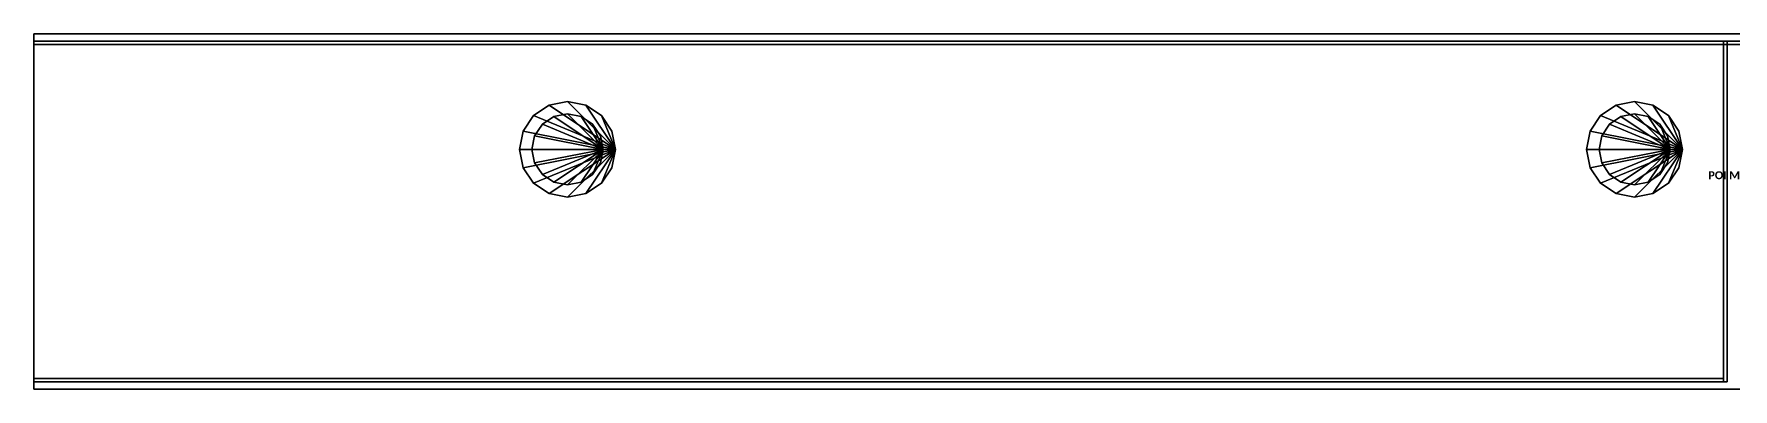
# Model space of a CAD drawing. Header units: metres. Extents: x -15 to 15, y -45.1 to 2.
# Drawn here: x -15 to -5.45, y 0 to 2 of the extents above; entities that cross this region are included whole.
import ezdxf
from ezdxf.enums import TextEntityAlignment as Align

# ---------------------------------------------------------------- set-up
doc = ezdxf.new("R2010")
doc.units = ezdxf.units.M
for name, color, linetype in [('EKP_POI_MODULLERI', 40, 'CONTINUOUS'), ('KORKULUK_KAPI', 4, 'CONTINUOUS'), ('MONTAJ_BORULARI', 2, 'CONTINUOUS'), ('ZEMIN_PLATFORM', 8, 'CONTINUOUS')]:
    doc.layers.add(name, color=color, linetype=linetype)
doc.styles.get("Standard").update_dxf_attribs({"font": 'calibrib.ttf'})

msp = doc.modelspace()

# ---------------------------------------------------------------- linework, layer by layer
at = {"layer": 'KORKULUK_KAPI'}
for p, q in [((-5.5, 1.96), (-15, 1.96)), ((-15, 1.96), (-15, 1.94)), ((-5.5, 1.96, 1.1), (-15, 1.96, 1.1)), ((-15, 1.96, 1.1), (-15, 1.94, 1.1)), ((-15, 1.96), (-15, 1.96, 1.1)), ((-15, 1.94), (-5.5, 1.94)), ((-15, 1.94, 1.1), (-5.5, 1.94, 1.1)), ((-15, 1.94), (-15, 1.94, 1.1)), ((-5.5, 1.94), (-5.5, 1.96)), ((-5.5, 1.94, 1.1), (-5.5, 1.96, 1.1)), ((-5.5, 1.96), (-5.5, 1.96, 1.1)), ((5.5, 1.96), (-5.5, 1.96)), ((-5.5, 1.96), (-5.5, 1.94)), ((5.5, 1.96, 1.7), (-5.5, 1.96, 1.7)), ((-5.5, 1.96, 1.7), (-5.5, 1.94, 1.7)), ((-5.5, 1.96), (-5.5, 1.96, 1.7)), ((-5.48, 1.96), (-5.5, 1.96)), ((-5.5, 1.96), (-5.5, 0.04)), ((-5.48, 1.96, 1.7), (-5.5, 1.96, 1.7)), ((-5.5, 1.96, 1.7), (-5.5, 0.04, 1.7)), ((-5.5, 1.96), (-5.5, 1.96, 1.7)), ((-5.5, 1.94), (-5.5, 1.94, 1.1)), ((-5.5, 1.94), (5.5, 1.94)), ((-5.5, 1.94, 1.7), (5.5, 1.94, 1.7)), ((-5.5, 1.94), (-5.5, 1.94, 1.7)), ((-5.48, 0.04), (-5.48, 1.96)), ((-5.48, 0.04, 1.7), (-5.48, 1.96, 1.7)), ((-5.48, 1.96), (-5.48, 1.96, 1.7)), ((-5.5, 0.06), (-15, 0.06)), ((-15, 0.06), (-15, 0.04)), ((-5.5, 0.06, 1.1), (-15, 0.06, 1.1)), ((-15, 0.06, 1.1), (-15, 0.04, 1.1)), ((-15, 0.06), (-15, 0.06, 1.1)), ((-15, 0.04), (-5.5, 0.04)), ((-15, 0.04, 1.1), (-5.5, 0.04, 1.1)), ((-15, 0.04), (-15, 0.04, 1.1)), ((-5.5, 0.04), (-5.5, 0.06)), ((-5.5, 0.04, 1.1), (-5.5, 0.06, 1.1)), ((-5.5, 0.06), (-5.5, 0.06, 1.1)), ((-5.5, 0.04), (-5.5, 0.04, 1.1)), ((-5.5, 0.04), (-5.48, 0.04)), ((-5.5, 0.04, 1.7), (-5.48, 0.04, 1.7)), ((-5.5, 0.04), (-5.5, 0.04, 1.7)), ((-5.48, 0.04), (-5.48, 0.04, 1.7))]:
    msp.add_line(p, q, dxfattribs=at)
for points in [[(-15, 1.94), (-5.5, 1.94), (-5.5, 1.96), (-15, 1.96)], [(-15, 1.94, 1.1), (-5.5, 1.94, 1.1), (-5.5, 1.96, 1.1), (-15, 1.96, 1.1)], [(-15, 1.96), (-5.5, 1.96), (-5.5, 1.96, 1.1), (-15, 1.96, 1.1)], [(-15, 1.94), (-15, 1.96), (-15, 1.96, 1.1), (-15, 1.94, 1.1)], [(-15, 1.94), (-5.5, 1.94), (-5.5, 1.94, 1.1), (-15, 1.94, 1.1)], [(-5.5, 1.94), (-5.5, 1.96), (-5.5, 1.96, 1.1), (-5.5, 1.94, 1.1)], [(-5.5, 1.94), (5.5, 1.94), (5.5, 1.96), (-5.5, 1.96)], [(-5.5, 1.94, 1.7), (5.5, 1.94, 1.7), (5.5, 1.96, 1.7), (-5.5, 1.96, 1.7)], [(-5.5, 1.96), (5.5, 1.96), (5.5, 1.96, 1.7), (-5.5, 1.96, 1.7)], [(-5.5, 1.94), (-5.5, 1.96), (-5.5, 1.96, 1.7), (-5.5, 1.94, 1.7)], [(-5.5, 0.04), (-5.48, 0.04), (-5.48, 1.96), (-5.5, 1.96)], [(-5.5, 0.04, 1.7), (-5.48, 0.04, 1.7), (-5.48, 1.96, 1.7), (-5.5, 1.96, 1.7)], [(-5.5, 1.96), (-5.48, 1.96), (-5.48, 1.96, 1.7), (-5.5, 1.96, 1.7)], [(-5.5, 0.04), (-5.5, 1.96), (-5.5, 1.96, 1.7), (-5.5, 0.04, 1.7)], [(-5.5, 1.94), (5.5, 1.94), (5.5, 1.94, 1.7), (-5.5, 1.94, 1.7)], [(-5.48, 0.04), (-5.48, 1.96), (-5.48, 1.96, 1.7), (-5.48, 0.04, 1.7)], [(-15, 0.04), (-5.5, 0.04), (-5.5, 0.06), (-15, 0.06)], [(-15, 0.04, 1.1), (-5.5, 0.04, 1.1), (-5.5, 0.06, 1.1), (-15, 0.06, 1.1)], [(-15, 0.06), (-5.5, 0.06), (-5.5, 0.06, 1.1), (-15, 0.06, 1.1)], [(-15, 0.04), (-15, 0.06), (-15, 0.06, 1.1), (-15, 0.04, 1.1)], [(-15, 0.04), (-5.5, 0.04), (-5.5, 0.04, 1.1), (-15, 0.04, 1.1)], [(-5.5, 0.04), (-5.5, 0.06), (-5.5, 0.06, 1.1), (-5.5, 0.04, 1.1)], [(-5.5, 0.04), (-5.48, 0.04), (-5.48, 0.04, 1.7), (-5.5, 0.04, 1.7)]]:
    msp.add_3dface(points, dxfattribs=at)
at = {"layer": 'MONTAJ_BORULARI'}
for p, q in [((-12.1909, 1.5409), (-12.2494, 1.4533)), ((-12.1909, 1.5409, 0.15), (-12.2494, 1.4533, 0.15)), ((-12.1909, 1.5409, 4.2), (-12.2494, 1.4533, 4.2)), ((-12.1909, 1.5409, 4.3), (-12.2494, 1.4533, 4.3)), ((-12.1033, 1.5994), (-12.1909, 1.5409)), ((-12.1033, 1.5994, 0.15), (-12.1909, 1.5409, 0.15)), ((-12.1033, 1.5994, 4.2), (-12.1909, 1.5409, 4.2)), ((-12.1033, 1.5994, 4.3), (-12.1909, 1.5409, 4.3)), ((-12.0765, 1.5348), (-12.1414, 1.4914)), ((-12.0765, 1.5348, 4.3), (-12.1414, 1.4914, 4.3)), ((-12, 1.62), (-12.1033, 1.5994)), ((-12, 1.62, 0.15), (-12.1033, 1.5994, 0.15)), ((-12, 1.62, 4.2), (-12.1033, 1.5994, 4.2)), ((-12, 1.62, 4.3), (-12.1033, 1.5994, 4.3)), ((-12, 1.55), (-12.0765, 1.5348)), ((-12, 1.55, 4.3), (-12.0765, 1.5348, 4.3)), ((-11.8967, 1.5994), (-12, 1.62)), ((-11.8967, 1.5994, 0.15), (-12, 1.62, 0.15)), ((-12, 1.62), (-12, 1.62, 0.15)), ((-11.8967, 1.5994, 4.2), (-12, 1.62, 4.2)), ((-11.8967, 1.5994, 4.3), (-12, 1.62, 4.3)), ((-12, 1.62, 4.2), (-12, 1.62, 4.3)), ((-11.9235, 1.5348), (-12, 1.55)), ((-11.9235, 1.5348, 4.3), (-12, 1.55, 4.3)), ((-12, 1.55), (-12, 1.55, 4.3)), ((-11.8586, 1.4914), (-11.9235, 1.5348)), ((-11.8586, 1.4914, 4.3), (-11.9235, 1.5348, 4.3)), ((-11.8091, 1.5409), (-11.8967, 1.5994)), ((-11.8091, 1.5409, 0.15), (-11.8967, 1.5994, 0.15)), ((-11.8091, 1.5409, 4.2), (-11.8967, 1.5994, 4.2)), ((-11.8091, 1.5409, 4.3), (-11.8967, 1.5994, 4.3)), ((-11.7506, 1.4533), (-11.8091, 1.5409)), ((-11.7506, 1.4533, 0.15), (-11.8091, 1.5409, 0.15)), ((-11.7506, 1.4533, 4.2), (-11.8091, 1.5409, 4.2)), ((-11.7506, 1.4533, 4.3), (-11.8091, 1.5409, 4.3)), ((-6.1909, 1.5409), (-6.2494, 1.4533)), ((-6.1909, 1.5409, 0.15), (-6.2494, 1.4533, 0.15)), ((-6.1909, 1.5409, 4.2), (-6.2494, 1.4533, 4.2)), ((-6.1909, 1.5409, 4.3), (-6.2494, 1.4533, 4.3)), ((-6.1033, 1.5994), (-6.1909, 1.5409)), ((-6.1033, 1.5994, 0.15), (-6.1909, 1.5409, 0.15)), ((-6.1033, 1.5994, 4.2), (-6.1909, 1.5409, 4.2)), ((-6.1033, 1.5994, 4.3), (-6.1909, 1.5409, 4.3)), ((-6.0765, 1.5348), (-6.1414, 1.4914)), ((-6.0765, 1.5348, 4.3), (-6.1414, 1.4914, 4.3)), ((-6, 1.62), (-6.1033, 1.5994)), ((-6, 1.62, 0.15), (-6.1033, 1.5994, 0.15)), ((-6, 1.62, 4.2), (-6.1033, 1.5994, 4.2)), ((-6, 1.62, 4.3), (-6.1033, 1.5994, 4.3)), ((-6, 1.55), (-6.0765, 1.5348)), ((-6, 1.55, 4.3), (-6.0765, 1.5348, 4.3)), ((-5.8967, 1.5994), (-6, 1.62)), ((-5.8967, 1.5994, 0.15), (-6, 1.62, 0.15)), ((-6, 1.62), (-6, 1.62, 0.15)), ((-5.8967, 1.5994, 4.2), (-6, 1.62, 4.2)), ((-5.8967, 1.5994, 4.3), (-6, 1.62, 4.3)), ((-6, 1.62, 4.2), (-6, 1.62, 4.3)), ((-5.9235, 1.5348), (-6, 1.55)), ((-5.9235, 1.5348, 4.3), (-6, 1.55, 4.3)), ((-6, 1.55), (-6, 1.55, 4.3)), ((-5.8586, 1.4914), (-5.9235, 1.5348)), ((-5.8586, 1.4914, 4.3), (-5.9235, 1.5348, 4.3)), ((-5.8091, 1.5409), (-5.8967, 1.5994)), ((-5.8091, 1.5409, 0.15), (-5.8967, 1.5994, 0.15)), ((-5.8091, 1.5409, 4.2), (-5.8967, 1.5994, 4.2)), ((-5.8091, 1.5409, 4.3), (-5.8967, 1.5994, 4.3)), ((-5.7506, 1.4533), (-5.8091, 1.5409)), ((-5.7506, 1.4533, 0.15), (-5.8091, 1.5409, 0.15)), ((-5.7506, 1.4533, 4.2), (-5.8091, 1.5409, 4.2)), ((-5.7506, 1.4533, 4.3), (-5.8091, 1.5409, 4.3)), ((-12.2494, 1.4533), (-12.27, 1.35)), ((-12.2494, 1.4533, 0.15), (-12.27, 1.35, 0.15)), ((-12.2494, 1.4533, 4.2), (-12.27, 1.35, 4.2)), ((-12.2494, 1.4533, 4.3), (-12.27, 1.35, 4.3)), ((-12.1414, 1.4914), (-12.1848, 1.4265)), ((-12.1414, 1.4914, 4.3), (-12.1848, 1.4265, 4.3)), ((-11.8152, 1.4265), (-11.8586, 1.4914)), ((-11.8152, 1.4265, 4.3), (-11.8586, 1.4914, 4.3)), ((-11.73, 1.35), (-11.7506, 1.4533)), ((-11.73, 1.35, 0.15), (-11.7506, 1.4533, 0.15)), ((-11.73, 1.35, 4.2), (-11.7506, 1.4533, 4.2)), ((-11.73, 1.35, 4.3), (-11.7506, 1.4533, 4.3)), ((-6.2494, 1.4533), (-6.27, 1.35)), ((-6.2494, 1.4533, 0.15), (-6.27, 1.35, 0.15)), ((-6.2494, 1.4533, 4.2), (-6.27, 1.35, 4.2)), ((-6.2494, 1.4533, 4.3), (-6.27, 1.35, 4.3)), ((-6.1414, 1.4914), (-6.1848, 1.4265)), ((-6.1414, 1.4914, 4.3), (-6.1848, 1.4265, 4.3)), ((-5.8152, 1.4265), (-5.8586, 1.4914)), ((-5.8152, 1.4265, 4.3), (-5.8586, 1.4914, 4.3)), ((-5.73, 1.35), (-5.7506, 1.4533)), ((-5.73, 1.35, 0.15), (-5.7506, 1.4533, 0.15)), ((-5.73, 1.35, 4.2), (-5.7506, 1.4533, 4.2)), ((-5.73, 1.35, 4.3), (-5.7506, 1.4533, 4.3)), ((-12.27, 1.35), (-12.2494, 1.2467)), ((-12.27, 1.35, 0.15), (-12.2494, 1.2467, 0.15)), ((-12.27, 1.35), (-12.27, 1.35, 0.15)), ((-12.27, 1.35, 4.2), (-12.2494, 1.2467, 4.2)), ((-12.27, 1.35, 4.3), (-12.2494, 1.2467, 4.3)), ((-12.27, 1.35, 4.2), (-12.27, 1.35, 4.3)), ((-12.1848, 1.4265), (-12.2, 1.35)), ((-12.1848, 1.4265, 4.3), (-12.2, 1.35, 4.3)), ((-12.2, 1.35), (-12.1848, 1.2735)), ((-12.2, 1.35, 4.3), (-12.1848, 1.2735, 4.3)), ((-12.2, 1.35), (-12.2, 1.35, 4.3)), ((-11.8, 1.35), (-11.8152, 1.4265)), ((-11.8, 1.35, 4.3), (-11.8152, 1.4265, 4.3)), ((-11.8152, 1.2735), (-11.8, 1.35)), ((-11.8152, 1.2735, 4.3), (-11.8, 1.35, 4.3)), ((-11.8, 1.35), (-11.8, 1.35, 4.3)), ((-11.7506, 1.2467), (-11.73, 1.35)), ((-11.7506, 1.2467, 0.15), (-11.73, 1.35, 0.15)), ((-11.7506, 1.2467, 4.2), (-11.73, 1.35, 4.2)), ((-11.7506, 1.2467, 4.3), (-11.73, 1.35, 4.3)), ((-11.73, 1.35), (-11.73, 1.35, 0.15)), ((-11.73, 1.35, 4.2), (-11.73, 1.35, 4.3)), ((-6.27, 1.35), (-6.2494, 1.2467)), ((-6.27, 1.35, 0.15), (-6.2494, 1.2467, 0.15)), ((-6.27, 1.35), (-6.27, 1.35, 0.15)), ((-6.27, 1.35, 4.2), (-6.2494, 1.2467, 4.2)), ((-6.27, 1.35, 4.3), (-6.2494, 1.2467, 4.3)), ((-6.27, 1.35, 4.2), (-6.27, 1.35, 4.3)), ((-6.1848, 1.4265), (-6.2, 1.35)), ((-6.1848, 1.4265, 4.3), (-6.2, 1.35, 4.3)), ((-6.2, 1.35), (-6.1848, 1.2735)), ((-6.2, 1.35, 4.3), (-6.1848, 1.2735, 4.3)), ((-6.2, 1.35), (-6.2, 1.35, 4.3)), ((-5.8, 1.35), (-5.8152, 1.4265)), ((-5.8, 1.35, 4.3), (-5.8152, 1.4265, 4.3)), ((-5.8152, 1.2735), (-5.8, 1.35)), ((-5.8152, 1.2735, 4.3), (-5.8, 1.35, 4.3)), ((-5.8, 1.35), (-5.8, 1.35, 4.3)), ((-5.7506, 1.2467), (-5.73, 1.35)), ((-5.7506, 1.2467, 0.15), (-5.73, 1.35, 0.15)), ((-5.7506, 1.2467, 4.2), (-5.73, 1.35, 4.2)), ((-5.7506, 1.2467, 4.3), (-5.73, 1.35, 4.3)), ((-5.73, 1.35), (-5.73, 1.35, 0.15)), ((-5.73, 1.35, 4.2), (-5.73, 1.35, 4.3)), ((-12.2494, 1.2467), (-12.1909, 1.1591)), ((-12.2494, 1.2467, 0.15), (-12.1909, 1.1591, 0.15)), ((-12.2494, 1.2467, 4.2), (-12.1909, 1.1591, 4.2)), ((-12.2494, 1.2467, 4.3), (-12.1909, 1.1591, 4.3)), ((-12.1848, 1.2735), (-12.1414, 1.2086)), ((-12.1848, 1.2735, 4.3), (-12.1414, 1.2086, 4.3)), ((-11.8586, 1.2086), (-11.8152, 1.2735)), ((-11.8586, 1.2086, 4.3), (-11.8152, 1.2735, 4.3)), ((-11.8091, 1.1591), (-11.7506, 1.2467)), ((-11.8091, 1.1591, 0.15), (-11.7506, 1.2467, 0.15)), ((-11.8091, 1.1591, 4.2), (-11.7506, 1.2467, 4.2)), ((-11.8091, 1.1591, 4.3), (-11.7506, 1.2467, 4.3)), ((-6.2494, 1.2467), (-6.1909, 1.1591)), ((-6.2494, 1.2467, 0.15), (-6.1909, 1.1591, 0.15)), ((-6.2494, 1.2467, 4.2), (-6.1909, 1.1591, 4.2)), ((-6.2494, 1.2467, 4.3), (-6.1909, 1.1591, 4.3)), ((-6.1848, 1.2735), (-6.1414, 1.2086)), ((-6.1848, 1.2735, 4.3), (-6.1414, 1.2086, 4.3)), ((-5.8586, 1.2086), (-5.8152, 1.2735)), ((-5.8586, 1.2086, 4.3), (-5.8152, 1.2735, 4.3)), ((-5.8091, 1.1591), (-5.7506, 1.2467)), ((-5.8091, 1.1591, 0.15), (-5.7506, 1.2467, 0.15)), ((-5.8091, 1.1591, 4.2), (-5.7506, 1.2467, 4.2)), ((-5.8091, 1.1591, 4.3), (-5.7506, 1.2467, 4.3)), ((-12.1909, 1.1591), (-12.1033, 1.1006)), ((-12.1909, 1.1591, 0.15), (-12.1033, 1.1006, 0.15)), ((-12.1909, 1.1591, 4.2), (-12.1033, 1.1006, 4.2)), ((-12.1909, 1.1591, 4.3), (-12.1033, 1.1006, 4.3)), ((-12.1414, 1.2086), (-12.0765, 1.1652)), ((-12.1414, 1.2086, 4.3), (-12.0765, 1.1652, 4.3)), ((-12.0765, 1.1652), (-12, 1.15)), ((-12.0765, 1.1652, 4.3), (-12, 1.15, 4.3)), ((-12, 1.15), (-11.9235, 1.1652)), ((-12, 1.15, 4.3), (-11.9235, 1.1652, 4.3)), ((-12, 1.15), (-12, 1.15, 4.3)), ((-11.9235, 1.1652), (-11.8586, 1.2086)), ((-11.9235, 1.1652, 4.3), (-11.8586, 1.2086, 4.3)), ((-11.8967, 1.1006), (-11.8091, 1.1591)), ((-11.8967, 1.1006, 0.15), (-11.8091, 1.1591, 0.15)), ((-11.8967, 1.1006, 4.2), (-11.8091, 1.1591, 4.2)), ((-11.8967, 1.1006, 4.3), (-11.8091, 1.1591, 4.3)), ((-6.1909, 1.1591), (-6.1033, 1.1006)), ((-6.1909, 1.1591, 0.15), (-6.1033, 1.1006, 0.15)), ((-6.1909, 1.1591, 4.2), (-6.1033, 1.1006, 4.2)), ((-6.1909, 1.1591, 4.3), (-6.1033, 1.1006, 4.3)), ((-6.1414, 1.2086), (-6.0765, 1.1652)), ((-6.1414, 1.2086, 4.3), (-6.0765, 1.1652, 4.3)), ((-6.0765, 1.1652), (-6, 1.15)), ((-6.0765, 1.1652, 4.3), (-6, 1.15, 4.3)), ((-6, 1.15), (-5.9235, 1.1652)), ((-6, 1.15, 4.3), (-5.9235, 1.1652, 4.3)), ((-6, 1.15), (-6, 1.15, 4.3)), ((-5.9235, 1.1652), (-5.8586, 1.2086)), ((-5.9235, 1.1652, 4.3), (-5.8586, 1.2086, 4.3)), ((-5.8967, 1.1006), (-5.8091, 1.1591)), ((-5.8967, 1.1006, 0.15), (-5.8091, 1.1591, 0.15)), ((-5.8967, 1.1006, 4.2), (-5.8091, 1.1591, 4.2)), ((-5.8967, 1.1006, 4.3), (-5.8091, 1.1591, 4.3)), ((-12.1033, 1.1006), (-12, 1.08)), ((-12.1033, 1.1006, 0.15), (-12, 1.08, 0.15)), ((-12.1033, 1.1006, 4.2), (-12, 1.08, 4.2)), ((-12.1033, 1.1006, 4.3), (-12, 1.08, 4.3)), ((-12, 1.08), (-11.8967, 1.1006)), ((-12, 1.08, 0.15), (-11.8967, 1.1006, 0.15)), ((-12, 1.08, 4.2), (-11.8967, 1.1006, 4.2)), ((-12, 1.08, 4.3), (-11.8967, 1.1006, 4.3)), ((-12, 1.08), (-12, 1.08, 0.15)), ((-12, 1.08, 4.2), (-12, 1.08, 4.3)), ((-6.1033, 1.1006), (-6, 1.08)), ((-6.1033, 1.1006, 0.15), (-6, 1.08, 0.15)), ((-6.1033, 1.1006, 4.2), (-6, 1.08, 4.2)), ((-6.1033, 1.1006, 4.3), (-6, 1.08, 4.3)), ((-6, 1.08), (-5.8967, 1.1006)), ((-6, 1.08, 0.15), (-5.8967, 1.1006, 0.15)), ((-6, 1.08, 4.2), (-5.8967, 1.1006, 4.2)), ((-6, 1.08, 4.3), (-5.8967, 1.1006, 4.3)), ((-6, 1.08), (-6, 1.08, 0.15)), ((-6, 1.08, 4.2), (-6, 1.08, 4.3))]:
    msp.add_line(p, q, dxfattribs=at)
for points in [[(-12.1909, 1.5409), (-12.2494, 1.4533), (-12.2494, 1.4533, 0.15), (-12.1909, 1.5409, 0.15)], [(-11.73, 1.35), (-12.1909, 1.5409), (-12.2494, 1.4533)], [(-11.73, 1.35, 0.15), (-12.1909, 1.5409, 0.15), (-12.2494, 1.4533, 0.15)], [(-12.1909, 1.5409, 4.2), (-12.2494, 1.4533, 4.2), (-12.2494, 1.4533, 4.3), (-12.1909, 1.5409, 4.3)], [(-11.73, 1.35, 4.2), (-12.1909, 1.5409, 4.2), (-12.2494, 1.4533, 4.2)], [(-11.73, 1.35, 4.3), (-12.1909, 1.5409, 4.3), (-12.2494, 1.4533, 4.3)], [(-12.1033, 1.5994), (-12.1909, 1.5409), (-12.1909, 1.5409, 0.15), (-12.1033, 1.5994, 0.15)], [(-11.73, 1.35), (-12.1033, 1.5994), (-12.1909, 1.5409)], [(-11.73, 1.35, 0.15), (-12.1033, 1.5994, 0.15), (-12.1909, 1.5409, 0.15)], [(-12.1033, 1.5994, 4.2), (-12.1909, 1.5409, 4.2), (-12.1909, 1.5409, 4.3), (-12.1033, 1.5994, 4.3)], [(-11.73, 1.35, 4.2), (-12.1033, 1.5994, 4.2), (-12.1909, 1.5409, 4.2)], [(-11.73, 1.35, 4.3), (-12.1033, 1.5994, 4.3), (-12.1909, 1.5409, 4.3)], [(-12.0765, 1.5348), (-12.1414, 1.4914), (-12.1414, 1.4914, 4.3), (-12.0765, 1.5348, 4.3)], [(-11.8, 1.35), (-12.0765, 1.5348), (-12.1414, 1.4914)], [(-11.8, 1.35, 4.3), (-12.0765, 1.5348, 4.3), (-12.1414, 1.4914, 4.3)], [(-12, 1.62), (-12.1033, 1.5994), (-12.1033, 1.5994, 0.15), (-12, 1.62, 0.15)], [(-11.73, 1.35), (-12, 1.62), (-12.1033, 1.5994)], [(-11.73, 1.35, 0.15), (-12, 1.62, 0.15), (-12.1033, 1.5994, 0.15)], [(-12, 1.62, 4.2), (-12.1033, 1.5994, 4.2), (-12.1033, 1.5994, 4.3), (-12, 1.62, 4.3)], [(-11.73, 1.35, 4.2), (-12, 1.62, 4.2), (-12.1033, 1.5994, 4.2)], [(-11.73, 1.35, 4.3), (-12, 1.62, 4.3), (-12.1033, 1.5994, 4.3)], [(-12, 1.55), (-12.0765, 1.5348), (-12.0765, 1.5348, 4.3), (-12, 1.55, 4.3)], [(-11.8, 1.35), (-12, 1.55), (-12.0765, 1.5348)], [(-11.8, 1.35, 4.3), (-12, 1.55, 4.3), (-12.0765, 1.5348, 4.3)], [(-11.8967, 1.5994), (-12, 1.62), (-12, 1.62, 0.15), (-11.8967, 1.5994, 0.15)], [(-11.73, 1.35), (-11.8967, 1.5994), (-12, 1.62)], [(-11.73, 1.35, 0.15), (-11.8967, 1.5994, 0.15), (-12, 1.62, 0.15)], [(-11.8967, 1.5994, 4.2), (-12, 1.62, 4.2), (-12, 1.62, 4.3), (-11.8967, 1.5994, 4.3)], [(-11.73, 1.35, 4.2), (-11.8967, 1.5994, 4.2), (-12, 1.62, 4.2)], [(-11.73, 1.35, 4.3), (-11.8967, 1.5994, 4.3), (-12, 1.62, 4.3)], [(-11.9235, 1.5348), (-12, 1.55), (-12, 1.55, 4.3), (-11.9235, 1.5348, 4.3)], [(-11.8, 1.35), (-11.9235, 1.5348), (-12, 1.55)], [(-11.8, 1.35, 4.3), (-11.9235, 1.5348, 4.3), (-12, 1.55, 4.3)], [(-11.8586, 1.4914), (-11.9235, 1.5348), (-11.9235, 1.5348, 4.3), (-11.8586, 1.4914, 4.3)], [(-11.8, 1.35), (-11.8586, 1.4914), (-11.9235, 1.5348)], [(-11.8, 1.35, 4.3), (-11.8586, 1.4914, 4.3), (-11.9235, 1.5348, 4.3)], [(-11.8091, 1.5409), (-11.8967, 1.5994), (-11.8967, 1.5994, 0.15), (-11.8091, 1.5409, 0.15)], [(-11.73, 1.35), (-11.8091, 1.5409), (-11.8967, 1.5994)], [(-11.73, 1.35, 0.15), (-11.8091, 1.5409, 0.15), (-11.8967, 1.5994, 0.15)], [(-11.8091, 1.5409, 4.2), (-11.8967, 1.5994, 4.2), (-11.8967, 1.5994, 4.3), (-11.8091, 1.5409, 4.3)], [(-11.73, 1.35, 4.2), (-11.8091, 1.5409, 4.2), (-11.8967, 1.5994, 4.2)], [(-11.73, 1.35, 4.3), (-11.8091, 1.5409, 4.3), (-11.8967, 1.5994, 4.3)], [(-11.7506, 1.4533), (-11.8091, 1.5409), (-11.8091, 1.5409, 0.15), (-11.7506, 1.4533, 0.15)], [(-11.73, 1.35), (-11.7506, 1.4533), (-11.8091, 1.5409)], [(-11.73, 1.35, 0.15), (-11.7506, 1.4533, 0.15), (-11.8091, 1.5409, 0.15)], [(-11.7506, 1.4533, 4.2), (-11.8091, 1.5409, 4.2), (-11.8091, 1.5409, 4.3), (-11.7506, 1.4533, 4.3)], [(-11.73, 1.35, 4.2), (-11.7506, 1.4533, 4.2), (-11.8091, 1.5409, 4.2)], [(-11.73, 1.35, 4.3), (-11.7506, 1.4533, 4.3), (-11.8091, 1.5409, 4.3)], [(-6.1909, 1.5409), (-6.2494, 1.4533), (-6.2494, 1.4533, 0.15), (-6.1909, 1.5409, 0.15)], [(-5.73, 1.35), (-6.1909, 1.5409), (-6.2494, 1.4533)], [(-5.73, 1.35, 0.15), (-6.1909, 1.5409, 0.15), (-6.2494, 1.4533, 0.15)], [(-6.1909, 1.5409, 4.2), (-6.2494, 1.4533, 4.2), (-6.2494, 1.4533, 4.3), (-6.1909, 1.5409, 4.3)], [(-5.73, 1.35, 4.2), (-6.1909, 1.5409, 4.2), (-6.2494, 1.4533, 4.2)], [(-5.73, 1.35, 4.3), (-6.1909, 1.5409, 4.3), (-6.2494, 1.4533, 4.3)], [(-6.1033, 1.5994), (-6.1909, 1.5409), (-6.1909, 1.5409, 0.15), (-6.1033, 1.5994, 0.15)], [(-5.73, 1.35), (-6.1033, 1.5994), (-6.1909, 1.5409)], [(-5.73, 1.35, 0.15), (-6.1033, 1.5994, 0.15), (-6.1909, 1.5409, 0.15)], [(-6.1033, 1.5994, 4.2), (-6.1909, 1.5409, 4.2), (-6.1909, 1.5409, 4.3), (-6.1033, 1.5994, 4.3)], [(-5.73, 1.35, 4.2), (-6.1033, 1.5994, 4.2), (-6.1909, 1.5409, 4.2)], [(-5.73, 1.35, 4.3), (-6.1033, 1.5994, 4.3), (-6.1909, 1.5409, 4.3)], [(-6.0765, 1.5348), (-6.1414, 1.4914), (-6.1414, 1.4914, 4.3), (-6.0765, 1.5348, 4.3)], [(-5.8, 1.35), (-6.0765, 1.5348), (-6.1414, 1.4914)], [(-5.8, 1.35, 4.3), (-6.0765, 1.5348, 4.3), (-6.1414, 1.4914, 4.3)], [(-6, 1.62), (-6.1033, 1.5994), (-6.1033, 1.5994, 0.15), (-6, 1.62, 0.15)], [(-5.73, 1.35), (-6, 1.62), (-6.1033, 1.5994)], [(-5.73, 1.35, 0.15), (-6, 1.62, 0.15), (-6.1033, 1.5994, 0.15)], [(-6, 1.62, 4.2), (-6.1033, 1.5994, 4.2), (-6.1033, 1.5994, 4.3), (-6, 1.62, 4.3)], [(-5.73, 1.35, 4.2), (-6, 1.62, 4.2), (-6.1033, 1.5994, 4.2)], [(-5.73, 1.35, 4.3), (-6, 1.62, 4.3), (-6.1033, 1.5994, 4.3)], [(-6, 1.55), (-6.0765, 1.5348), (-6.0765, 1.5348, 4.3), (-6, 1.55, 4.3)], [(-5.8, 1.35), (-6, 1.55), (-6.0765, 1.5348)], [(-5.8, 1.35, 4.3), (-6, 1.55, 4.3), (-6.0765, 1.5348, 4.3)], [(-5.8967, 1.5994), (-6, 1.62), (-6, 1.62, 0.15), (-5.8967, 1.5994, 0.15)], [(-5.73, 1.35), (-5.8967, 1.5994), (-6, 1.62)], [(-5.73, 1.35, 0.15), (-5.8967, 1.5994, 0.15), (-6, 1.62, 0.15)], [(-5.8967, 1.5994, 4.2), (-6, 1.62, 4.2), (-6, 1.62, 4.3), (-5.8967, 1.5994, 4.3)], [(-5.73, 1.35, 4.2), (-5.8967, 1.5994, 4.2), (-6, 1.62, 4.2)], [(-5.73, 1.35, 4.3), (-5.8967, 1.5994, 4.3), (-6, 1.62, 4.3)], [(-5.9235, 1.5348), (-6, 1.55), (-6, 1.55, 4.3), (-5.9235, 1.5348, 4.3)], [(-5.8, 1.35), (-5.9235, 1.5348), (-6, 1.55)], [(-5.8, 1.35, 4.3), (-5.9235, 1.5348, 4.3), (-6, 1.55, 4.3)], [(-5.8586, 1.4914), (-5.9235, 1.5348), (-5.9235, 1.5348, 4.3), (-5.8586, 1.4914, 4.3)], [(-5.8, 1.35), (-5.8586, 1.4914), (-5.9235, 1.5348)], [(-5.8, 1.35, 4.3), (-5.8586, 1.4914, 4.3), (-5.9235, 1.5348, 4.3)], [(-5.8091, 1.5409), (-5.8967, 1.5994), (-5.8967, 1.5994, 0.15), (-5.8091, 1.5409, 0.15)], [(-5.73, 1.35), (-5.8091, 1.5409), (-5.8967, 1.5994)], [(-5.73, 1.35, 0.15), (-5.8091, 1.5409, 0.15), (-5.8967, 1.5994, 0.15)], [(-5.8091, 1.5409, 4.2), (-5.8967, 1.5994, 4.2), (-5.8967, 1.5994, 4.3), (-5.8091, 1.5409, 4.3)], [(-5.73, 1.35, 4.2), (-5.8091, 1.5409, 4.2), (-5.8967, 1.5994, 4.2)], [(-5.73, 1.35, 4.3), (-5.8091, 1.5409, 4.3), (-5.8967, 1.5994, 4.3)], [(-5.7506, 1.4533), (-5.8091, 1.5409), (-5.8091, 1.5409, 0.15), (-5.7506, 1.4533, 0.15)], [(-5.73, 1.35), (-5.7506, 1.4533), (-5.8091, 1.5409)], [(-5.73, 1.35, 0.15), (-5.7506, 1.4533, 0.15), (-5.8091, 1.5409, 0.15)], [(-5.7506, 1.4533, 4.2), (-5.8091, 1.5409, 4.2), (-5.8091, 1.5409, 4.3), (-5.7506, 1.4533, 4.3)], [(-5.73, 1.35, 4.2), (-5.7506, 1.4533, 4.2), (-5.8091, 1.5409, 4.2)], [(-5.73, 1.35, 4.3), (-5.7506, 1.4533, 4.3), (-5.8091, 1.5409, 4.3)], [(-12.2494, 1.4533), (-12.27, 1.35), (-12.27, 1.35, 0.15), (-12.2494, 1.4533, 0.15)], [(-11.73, 1.35), (-12.2494, 1.4533), (-12.27, 1.35)], [(-11.73, 1.35, 0.15), (-12.2494, 1.4533, 0.15), (-12.27, 1.35, 0.15)], [(-12.2494, 1.4533, 4.2), (-12.27, 1.35, 4.2), (-12.27, 1.35, 4.3), (-12.2494, 1.4533, 4.3)], [(-11.73, 1.35, 4.2), (-12.2494, 1.4533, 4.2), (-12.27, 1.35, 4.2)], [(-11.73, 1.35, 4.3), (-12.2494, 1.4533, 4.3), (-12.27, 1.35, 4.3)], [(-12.1414, 1.4914), (-12.1848, 1.4265), (-12.1848, 1.4265, 4.3), (-12.1414, 1.4914, 4.3)], [(-11.8, 1.35), (-12.1414, 1.4914), (-12.1848, 1.4265)], [(-11.8, 1.35, 4.3), (-12.1414, 1.4914, 4.3), (-12.1848, 1.4265, 4.3)], [(-11.8152, 1.4265), (-11.8586, 1.4914), (-11.8586, 1.4914, 4.3), (-11.8152, 1.4265, 4.3)], [(-11.8, 1.35), (-11.8152, 1.4265), (-11.8586, 1.4914)], [(-11.8, 1.35, 4.3), (-11.8152, 1.4265, 4.3), (-11.8586, 1.4914, 4.3)], [(-11.73, 1.35), (-11.7506, 1.4533), (-11.7506, 1.4533, 0.15), (-11.73, 1.35, 0.15)], [(-11.73, 1.35, 4.2), (-11.7506, 1.4533, 4.2), (-11.7506, 1.4533, 4.3), (-11.73, 1.35, 4.3)], [(-6.2494, 1.4533), (-6.27, 1.35), (-6.27, 1.35, 0.15), (-6.2494, 1.4533, 0.15)], [(-5.73, 1.35), (-6.2494, 1.4533), (-6.27, 1.35)], [(-5.73, 1.35, 0.15), (-6.2494, 1.4533, 0.15), (-6.27, 1.35, 0.15)], [(-6.2494, 1.4533, 4.2), (-6.27, 1.35, 4.2), (-6.27, 1.35, 4.3), (-6.2494, 1.4533, 4.3)], [(-5.73, 1.35, 4.2), (-6.2494, 1.4533, 4.2), (-6.27, 1.35, 4.2)], [(-5.73, 1.35, 4.3), (-6.2494, 1.4533, 4.3), (-6.27, 1.35, 4.3)], [(-6.1414, 1.4914), (-6.1848, 1.4265), (-6.1848, 1.4265, 4.3), (-6.1414, 1.4914, 4.3)], [(-5.8, 1.35), (-6.1414, 1.4914), (-6.1848, 1.4265)], [(-5.8, 1.35, 4.3), (-6.1414, 1.4914, 4.3), (-6.1848, 1.4265, 4.3)], [(-5.8152, 1.4265), (-5.8586, 1.4914), (-5.8586, 1.4914, 4.3), (-5.8152, 1.4265, 4.3)], [(-5.8, 1.35), (-5.8152, 1.4265), (-5.8586, 1.4914)], [(-5.8, 1.35, 4.3), (-5.8152, 1.4265, 4.3), (-5.8586, 1.4914, 4.3)], [(-5.73, 1.35), (-5.7506, 1.4533), (-5.7506, 1.4533, 0.15), (-5.73, 1.35, 0.15)], [(-5.73, 1.35, 4.2), (-5.7506, 1.4533, 4.2), (-5.7506, 1.4533, 4.3), (-5.73, 1.35, 4.3)], [(-12.27, 1.35), (-12.2494, 1.2467), (-12.2494, 1.2467, 0.15), (-12.27, 1.35, 0.15)], [(-11.73, 1.35), (-12.27, 1.35), (-12.2494, 1.2467)], [(-11.73, 1.35, 0.15), (-12.27, 1.35, 0.15), (-12.2494, 1.2467, 0.15)], [(-12.27, 1.35, 4.2), (-12.2494, 1.2467, 4.2), (-12.2494, 1.2467, 4.3), (-12.27, 1.35, 4.3)], [(-11.73, 1.35, 4.2), (-12.27, 1.35, 4.2), (-12.2494, 1.2467, 4.2)], [(-11.73, 1.35, 4.3), (-12.27, 1.35, 4.3), (-12.2494, 1.2467, 4.3)], [(-11.73, 1.35), (-12.2494, 1.2467), (-12.1909, 1.1591)], [(-11.73, 1.35, 0.15), (-12.2494, 1.2467, 0.15), (-12.1909, 1.1591, 0.15)], [(-11.73, 1.35, 4.2), (-12.2494, 1.2467, 4.2), (-12.1909, 1.1591, 4.2)], [(-11.73, 1.35, 4.3), (-12.2494, 1.2467, 4.3), (-12.1909, 1.1591, 4.3)], [(-12.1848, 1.4265), (-12.2, 1.35), (-12.2, 1.35, 4.3), (-12.1848, 1.4265, 4.3)], [(-11.8, 1.35), (-12.1848, 1.4265), (-12.2, 1.35)], [(-11.8, 1.35, 4.3), (-12.1848, 1.4265, 4.3), (-12.2, 1.35, 4.3)], [(-12.2, 1.35), (-12.1848, 1.2735), (-12.1848, 1.2735, 4.3), (-12.2, 1.35, 4.3)], [(-11.8, 1.35), (-12.2, 1.35), (-12.1848, 1.2735)], [(-11.8, 1.35, 4.3), (-12.2, 1.35, 4.3), (-12.1848, 1.2735, 4.3)], [(-11.73, 1.35), (-12.1909, 1.1591), (-12.1033, 1.1006)], [(-11.73, 1.35, 0.15), (-12.1909, 1.1591, 0.15), (-12.1033, 1.1006, 0.15)], [(-11.73, 1.35, 4.2), (-12.1909, 1.1591, 4.2), (-12.1033, 1.1006, 4.2)], [(-11.73, 1.35, 4.3), (-12.1909, 1.1591, 4.3), (-12.1033, 1.1006, 4.3)], [(-11.8, 1.35), (-12.1848, 1.2735), (-12.1414, 1.2086)], [(-11.8, 1.35, 4.3), (-12.1848, 1.2735, 4.3), (-12.1414, 1.2086, 4.3)], [(-11.8, 1.35), (-12.1414, 1.2086), (-12.0765, 1.1652)], [(-11.8, 1.35, 4.3), (-12.1414, 1.2086, 4.3), (-12.0765, 1.1652, 4.3)], [(-11.73, 1.35), (-12.1033, 1.1006), (-12, 1.08)], [(-11.73, 1.35, 0.15), (-12.1033, 1.1006, 0.15), (-12, 1.08, 0.15)], [(-11.73, 1.35, 4.2), (-12.1033, 1.1006, 4.2), (-12, 1.08, 4.2)], [(-11.73, 1.35, 4.3), (-12.1033, 1.1006, 4.3), (-12, 1.08, 4.3)], [(-11.8, 1.35), (-12.0765, 1.1652), (-12, 1.15)], [(-11.8, 1.35, 4.3), (-12.0765, 1.1652, 4.3), (-12, 1.15, 4.3)], [(-11.8, 1.35), (-12, 1.15), (-11.9235, 1.1652)], [(-11.8, 1.35, 4.3), (-12, 1.15, 4.3), (-11.9235, 1.1652, 4.3)], [(-11.73, 1.35), (-12, 1.08), (-11.8967, 1.1006)], [(-11.73, 1.35, 0.15), (-12, 1.08, 0.15), (-11.8967, 1.1006, 0.15)], [(-11.73, 1.35, 4.2), (-12, 1.08, 4.2), (-11.8967, 1.1006, 4.2)], [(-11.73, 1.35, 4.3), (-12, 1.08, 4.3), (-11.8967, 1.1006, 4.3)], [(-11.8, 1.35), (-11.9235, 1.1652), (-11.8586, 1.2086)], [(-11.8, 1.35, 4.3), (-11.9235, 1.1652, 4.3), (-11.8586, 1.2086, 4.3)], [(-11.73, 1.35), (-11.8967, 1.1006), (-11.8091, 1.1591)], [(-11.73, 1.35, 0.15), (-11.8967, 1.1006, 0.15), (-11.8091, 1.1591, 0.15)], [(-11.73, 1.35, 4.2), (-11.8967, 1.1006, 4.2), (-11.8091, 1.1591, 4.2)], [(-11.73, 1.35, 4.3), (-11.8967, 1.1006, 4.3), (-11.8091, 1.1591, 4.3)], [(-11.8, 1.35), (-11.8586, 1.2086), (-11.8152, 1.2735)], [(-11.8, 1.35, 4.3), (-11.8586, 1.2086, 4.3), (-11.8152, 1.2735, 4.3)], [(-11.8, 1.35), (-11.8152, 1.4265), (-11.8152, 1.4265, 4.3), (-11.8, 1.35, 4.3)], [(-11.8152, 1.2735), (-11.8, 1.35), (-11.8, 1.35, 4.3), (-11.8152, 1.2735, 4.3)], [(-11.73, 1.35), (-11.8091, 1.1591), (-11.7506, 1.2467)], [(-11.73, 1.35, 0.15), (-11.8091, 1.1591, 0.15), (-11.7506, 1.2467, 0.15)], [(-11.73, 1.35, 4.2), (-11.8091, 1.1591, 4.2), (-11.7506, 1.2467, 4.2)], [(-11.73, 1.35, 4.3), (-11.8091, 1.1591, 4.3), (-11.7506, 1.2467, 4.3)], [(-11.7506, 1.2467), (-11.73, 1.35), (-11.73, 1.35, 0.15), (-11.7506, 1.2467, 0.15)], [(-11.7506, 1.2467, 4.2), (-11.73, 1.35, 4.2), (-11.73, 1.35, 4.3), (-11.7506, 1.2467, 4.3)], [(-6.27, 1.35), (-6.2494, 1.2467), (-6.2494, 1.2467, 0.15), (-6.27, 1.35, 0.15)], [(-5.73, 1.35), (-6.27, 1.35), (-6.2494, 1.2467)], [(-5.73, 1.35, 0.15), (-6.27, 1.35, 0.15), (-6.2494, 1.2467, 0.15)], [(-6.27, 1.35, 4.2), (-6.2494, 1.2467, 4.2), (-6.2494, 1.2467, 4.3), (-6.27, 1.35, 4.3)], [(-5.73, 1.35, 4.2), (-6.27, 1.35, 4.2), (-6.2494, 1.2467, 4.2)], [(-5.73, 1.35, 4.3), (-6.27, 1.35, 4.3), (-6.2494, 1.2467, 4.3)], [(-5.73, 1.35), (-6.2494, 1.2467), (-6.1909, 1.1591)], [(-5.73, 1.35, 0.15), (-6.2494, 1.2467, 0.15), (-6.1909, 1.1591, 0.15)], [(-5.73, 1.35, 4.2), (-6.2494, 1.2467, 4.2), (-6.1909, 1.1591, 4.2)], [(-5.73, 1.35, 4.3), (-6.2494, 1.2467, 4.3), (-6.1909, 1.1591, 4.3)], [(-6.1848, 1.4265), (-6.2, 1.35), (-6.2, 1.35, 4.3), (-6.1848, 1.4265, 4.3)], [(-5.8, 1.35), (-6.1848, 1.4265), (-6.2, 1.35)], [(-5.8, 1.35, 4.3), (-6.1848, 1.4265, 4.3), (-6.2, 1.35, 4.3)], [(-6.2, 1.35), (-6.1848, 1.2735), (-6.1848, 1.2735, 4.3), (-6.2, 1.35, 4.3)], [(-5.8, 1.35), (-6.2, 1.35), (-6.1848, 1.2735)], [(-5.8, 1.35, 4.3), (-6.2, 1.35, 4.3), (-6.1848, 1.2735, 4.3)], [(-5.73, 1.35), (-6.1909, 1.1591), (-6.1033, 1.1006)], [(-5.73, 1.35, 0.15), (-6.1909, 1.1591, 0.15), (-6.1033, 1.1006, 0.15)], [(-5.73, 1.35, 4.2), (-6.1909, 1.1591, 4.2), (-6.1033, 1.1006, 4.2)], [(-5.73, 1.35, 4.3), (-6.1909, 1.1591, 4.3), (-6.1033, 1.1006, 4.3)], [(-5.8, 1.35), (-6.1848, 1.2735), (-6.1414, 1.2086)], [(-5.8, 1.35, 4.3), (-6.1848, 1.2735, 4.3), (-6.1414, 1.2086, 4.3)], [(-5.8, 1.35), (-6.1414, 1.2086), (-6.0765, 1.1652)], [(-5.8, 1.35, 4.3), (-6.1414, 1.2086, 4.3), (-6.0765, 1.1652, 4.3)], [(-5.73, 1.35), (-6.1033, 1.1006), (-6, 1.08)], [(-5.73, 1.35, 0.15), (-6.1033, 1.1006, 0.15), (-6, 1.08, 0.15)], [(-5.73, 1.35, 4.2), (-6.1033, 1.1006, 4.2), (-6, 1.08, 4.2)], [(-5.73, 1.35, 4.3), (-6.1033, 1.1006, 4.3), (-6, 1.08, 4.3)], [(-5.8, 1.35), (-6.0765, 1.1652), (-6, 1.15)], [(-5.8, 1.35, 4.3), (-6.0765, 1.1652, 4.3), (-6, 1.15, 4.3)], [(-5.8, 1.35), (-6, 1.15), (-5.9235, 1.1652)], [(-5.8, 1.35, 4.3), (-6, 1.15, 4.3), (-5.9235, 1.1652, 4.3)], [(-5.73, 1.35), (-6, 1.08), (-5.8967, 1.1006)], [(-5.73, 1.35, 0.15), (-6, 1.08, 0.15), (-5.8967, 1.1006, 0.15)], [(-5.73, 1.35, 4.2), (-6, 1.08, 4.2), (-5.8967, 1.1006, 4.2)], [(-5.73, 1.35, 4.3), (-6, 1.08, 4.3), (-5.8967, 1.1006, 4.3)], [(-5.8, 1.35), (-5.9235, 1.1652), (-5.8586, 1.2086)], [(-5.8, 1.35, 4.3), (-5.9235, 1.1652, 4.3), (-5.8586, 1.2086, 4.3)], [(-5.73, 1.35), (-5.8967, 1.1006), (-5.8091, 1.1591)], [(-5.73, 1.35, 0.15), (-5.8967, 1.1006, 0.15), (-5.8091, 1.1591, 0.15)], [(-5.73, 1.35, 4.2), (-5.8967, 1.1006, 4.2), (-5.8091, 1.1591, 4.2)], [(-5.73, 1.35, 4.3), (-5.8967, 1.1006, 4.3), (-5.8091, 1.1591, 4.3)], [(-5.8, 1.35), (-5.8586, 1.2086), (-5.8152, 1.2735)], [(-5.8, 1.35, 4.3), (-5.8586, 1.2086, 4.3), (-5.8152, 1.2735, 4.3)], [(-5.8, 1.35), (-5.8152, 1.4265), (-5.8152, 1.4265, 4.3), (-5.8, 1.35, 4.3)], [(-5.8152, 1.2735), (-5.8, 1.35), (-5.8, 1.35, 4.3), (-5.8152, 1.2735, 4.3)], [(-5.73, 1.35), (-5.8091, 1.1591), (-5.7506, 1.2467)], [(-5.73, 1.35, 0.15), (-5.8091, 1.1591, 0.15), (-5.7506, 1.2467, 0.15)], [(-5.73, 1.35, 4.2), (-5.8091, 1.1591, 4.2), (-5.7506, 1.2467, 4.2)], [(-5.73, 1.35, 4.3), (-5.8091, 1.1591, 4.3), (-5.7506, 1.2467, 4.3)], [(-5.7506, 1.2467), (-5.73, 1.35), (-5.73, 1.35, 0.15), (-5.7506, 1.2467, 0.15)], [(-5.7506, 1.2467, 4.2), (-5.73, 1.35, 4.2), (-5.73, 1.35, 4.3), (-5.7506, 1.2467, 4.3)], [(-12.2494, 1.2467), (-12.1909, 1.1591), (-12.1909, 1.1591, 0.15), (-12.2494, 1.2467, 0.15)], [(-12.2494, 1.2467, 4.2), (-12.1909, 1.1591, 4.2), (-12.1909, 1.1591, 4.3), (-12.2494, 1.2467, 4.3)], [(-12.1848, 1.2735), (-12.1414, 1.2086), (-12.1414, 1.2086, 4.3), (-12.1848, 1.2735, 4.3)], [(-11.8586, 1.2086), (-11.8152, 1.2735), (-11.8152, 1.2735, 4.3), (-11.8586, 1.2086, 4.3)], [(-11.8091, 1.1591), (-11.7506, 1.2467), (-11.7506, 1.2467, 0.15), (-11.8091, 1.1591, 0.15)], [(-11.8091, 1.1591, 4.2), (-11.7506, 1.2467, 4.2), (-11.7506, 1.2467, 4.3), (-11.8091, 1.1591, 4.3)], [(-6.2494, 1.2467), (-6.1909, 1.1591), (-6.1909, 1.1591, 0.15), (-6.2494, 1.2467, 0.15)], [(-6.2494, 1.2467, 4.2), (-6.1909, 1.1591, 4.2), (-6.1909, 1.1591, 4.3), (-6.2494, 1.2467, 4.3)], [(-6.1848, 1.2735), (-6.1414, 1.2086), (-6.1414, 1.2086, 4.3), (-6.1848, 1.2735, 4.3)], [(-5.8586, 1.2086), (-5.8152, 1.2735), (-5.8152, 1.2735, 4.3), (-5.8586, 1.2086, 4.3)], [(-5.8091, 1.1591), (-5.7506, 1.2467), (-5.7506, 1.2467, 0.15), (-5.8091, 1.1591, 0.15)], [(-5.8091, 1.1591, 4.2), (-5.7506, 1.2467, 4.2), (-5.7506, 1.2467, 4.3), (-5.8091, 1.1591, 4.3)], [(-12.1909, 1.1591), (-12.1033, 1.1006), (-12.1033, 1.1006, 0.15), (-12.1909, 1.1591, 0.15)], [(-12.1909, 1.1591, 4.2), (-12.1033, 1.1006, 4.2), (-12.1033, 1.1006, 4.3), (-12.1909, 1.1591, 4.3)], [(-12.1414, 1.2086), (-12.0765, 1.1652), (-12.0765, 1.1652, 4.3), (-12.1414, 1.2086, 4.3)], [(-12.0765, 1.1652), (-12, 1.15), (-12, 1.15, 4.3), (-12.0765, 1.1652, 4.3)], [(-12, 1.15), (-11.9235, 1.1652), (-11.9235, 1.1652, 4.3), (-12, 1.15, 4.3)], [(-11.9235, 1.1652), (-11.8586, 1.2086), (-11.8586, 1.2086, 4.3), (-11.9235, 1.1652, 4.3)], [(-11.8967, 1.1006), (-11.8091, 1.1591), (-11.8091, 1.1591, 0.15), (-11.8967, 1.1006, 0.15)], [(-11.8967, 1.1006, 4.2), (-11.8091, 1.1591, 4.2), (-11.8091, 1.1591, 4.3), (-11.8967, 1.1006, 4.3)], [(-6.1909, 1.1591), (-6.1033, 1.1006), (-6.1033, 1.1006, 0.15), (-6.1909, 1.1591, 0.15)], [(-6.1909, 1.1591, 4.2), (-6.1033, 1.1006, 4.2), (-6.1033, 1.1006, 4.3), (-6.1909, 1.1591, 4.3)], [(-6.1414, 1.2086), (-6.0765, 1.1652), (-6.0765, 1.1652, 4.3), (-6.1414, 1.2086, 4.3)], [(-6.0765, 1.1652), (-6, 1.15), (-6, 1.15, 4.3), (-6.0765, 1.1652, 4.3)], [(-6, 1.15), (-5.9235, 1.1652), (-5.9235, 1.1652, 4.3), (-6, 1.15, 4.3)], [(-5.9235, 1.1652), (-5.8586, 1.2086), (-5.8586, 1.2086, 4.3), (-5.9235, 1.1652, 4.3)], [(-5.8967, 1.1006), (-5.8091, 1.1591), (-5.8091, 1.1591, 0.15), (-5.8967, 1.1006, 0.15)], [(-5.8967, 1.1006, 4.2), (-5.8091, 1.1591, 4.2), (-5.8091, 1.1591, 4.3), (-5.8967, 1.1006, 4.3)], [(-12.1033, 1.1006), (-12, 1.08), (-12, 1.08, 0.15), (-12.1033, 1.1006, 0.15)], [(-12.1033, 1.1006, 4.2), (-12, 1.08, 4.2), (-12, 1.08, 4.3), (-12.1033, 1.1006, 4.3)], [(-12, 1.08), (-11.8967, 1.1006), (-11.8967, 1.1006, 0.15), (-12, 1.08, 0.15)], [(-12, 1.08, 4.2), (-11.8967, 1.1006, 4.2), (-11.8967, 1.1006, 4.3), (-12, 1.08, 4.3)], [(-6.1033, 1.1006), (-6, 1.08), (-6, 1.08, 0.15), (-6.1033, 1.1006, 0.15)], [(-6.1033, 1.1006, 4.2), (-6, 1.08, 4.2), (-6, 1.08, 4.3), (-6.1033, 1.1006, 4.3)], [(-6, 1.08), (-5.8967, 1.1006), (-5.8967, 1.1006, 0.15), (-6, 1.08, 0.15)], [(-6, 1.08, 4.2), (-5.8967, 1.1006, 4.2), (-5.8967, 1.1006, 4.3), (-6, 1.08, 4.3)]]:
    msp.add_3dface(points, dxfattribs=at)
at = {"layer": 'ZEMIN_PLATFORM'}
for p, q in [((15, 2, -0.4), (-15, 2, -0.4)), ((-15, 2, -0.4), (-15, 0, -0.4)), ((15, 2), (-15, 2)), ((-15, 2), (-15, 0)), ((-15, 2, -0.4), (-15, 2)), ((-15, 0, -0.4), (15, 0, -0.4)), ((-15, 0), (15, 0)), ((-15, 0, -0.4), (-15, 0))]:
    msp.add_line(p, q, dxfattribs=at)
for points in [[(-15, 0, -0.4), (15, 0, -0.4), (15, 2, -0.4), (-15, 2, -0.4)], [(-15, 0), (15, 0), (15, 2), (-15, 2)], [(-15, 2, -0.4), (15, 2, -0.4), (15, 2), (-15, 2)], [(-15, 0, -0.4), (-15, 2, -0.4), (-15, 2), (-15, 0)], [(-15, 0, -0.4), (15, 0, -0.4), (15, 0), (-15, 0)]]:
    msp.add_3dface(points, dxfattribs=at)

# ---------------------------------------------------------------- texts
at = {"layer": 'EKP_POI_MODULLERI'}
for s in ['POI Modul 1 (CB-12-POI-64F-A12)', 'POI Modul 2 (CB-12-POI-64F-A12)', 'POI Modul 3 (CB-12-POI-64F-A12)', 'POI Modul 4 (CB-12-POI-64F-A12)']:
    msp.add_text(s, height=0.045, dxfattribs=at).set_placement((-5.1031, 1.2042), align=Align.MIDDLE_CENTER)

doc.saveas('drawing.dxf')
